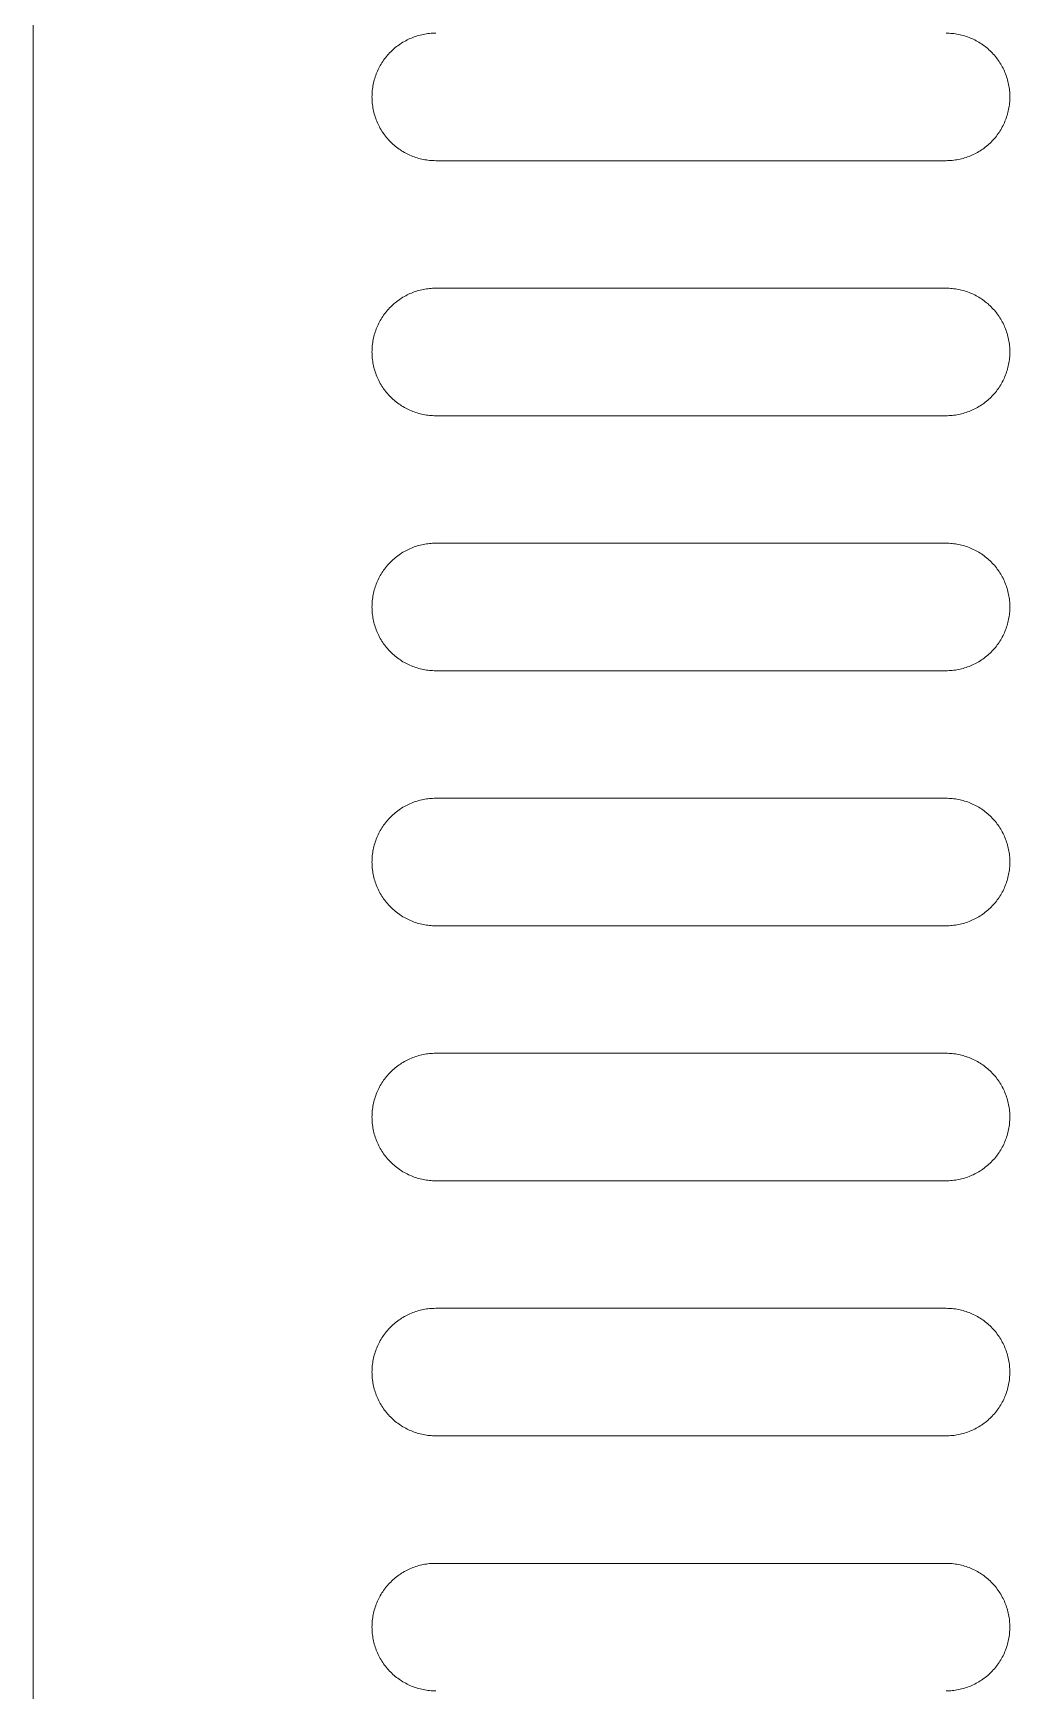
# Model space of a CAD drawing. Header units: millimetres. Extents: x -159872 to 386485, y -250577 to 158966.
# Drawn here: x 368306.4 to 368340.8, y 11126.1 to 11184.6 of the extents above; entities that cross this region are included whole.
import ezdxf

# ---------------------------------------------------------------- set-up
doc = ezdxf.new("R2010")
doc.units = ezdxf.units.MM
doc.layers.get('0').update_dxf_attribs({"lineweight": 25})
doc.layers.add('LDS-equipment-kitchen equipment', color=3, linetype='Continuous', lineweight=13)

# ---------------------------------------------------------------- blocks, each defined once
blk = doc.blocks.new('A$C9600e4bc')
at = {"linetype": 'Continuous', "transparency": 33554687}
for points in [[(0, 1395, 0), (682.4, 1395, 0)], [(134.2, 1383.05, 0), (134.2, 1383.05, 0)], [(143.2, 1383.05, 0), (143.2, 1383.05, 0)], [(152.2, 1383.05, 0), (152.2, 1383.05, 0)], [(161.2, 1383.05, 0), (161.2, 1383.05, 0)], [(170.2, 1383.05, 0), (170.2, 1383.05, 0)], [(179.2, 1383.05, 0), (179.2, 1383.05, 0)], [(188.2, 1383.05, 0), (188.2, 1383.05, 0)], [(136.45, 1380.8, 0), (136.45, 1362.8, 0)], [(140.95, 1380.8, 0), (140.95, 1362.8, 0)], [(145.45, 1380.8, 0), (145.45, 1362.8, 0)], [(149.95, 1380.8, 0), (149.95, 1362.8, 0)], [(154.45, 1380.8, 0), (154.45, 1362.8, 0)], [(158.95, 1380.8, 0), (158.95, 1362.8, 0)], [(163.45, 1380.8, 0), (163.45, 1362.8, 0)], [(167.95, 1380.8, 0), (167.95, 1362.8, 0)], [(172.45, 1380.8, 0), (172.45, 1362.8, 0)], [(176.95, 1380.8, 0), (176.95, 1362.8, 0)], [(181.45, 1380.8, 0), (181.45, 1362.8, 0)], [(185.95, 1380.8, 0), (185.95, 1362.8, 0)], [(134.2, 1360.55, 0), (134.2, 1360.55, 0)], [(143.2, 1360.55, 0), (143.2, 1360.55, 0)], [(152.2, 1360.55, 0), (152.2, 1360.55, 0)], [(161.2, 1360.55, 0), (161.2, 1360.55, 0)], [(170.2, 1360.55, 0), (170.2, 1360.55, 0)], [(179.2, 1360.55, 0), (179.2, 1360.55, 0)], [(188.2, 1360.55, 0), (188.2, 1360.55, 0)]]:
    blk.add_polyline3d(points, dxfattribs=at)
at = {"linetype": 'Continuous'}
for points in [[(131.95, 1380.8, 0), (131.951, 1380.855, 0), (131.953, 1380.91, 0), (131.956, 1380.966, 0), (131.961, 1381.021, 0), (131.967, 1381.075, 0), (131.974, 1381.13, 0), (131.983, 1381.185, 0), (131.993, 1381.239, 0), (132.005, 1381.293, 0), (132.017, 1381.347, 0), (132.032, 1381.4, 0), (132.047, 1381.453, 0), (132.064, 1381.506, 0), (132.082, 1381.558, 0), (132.101, 1381.61, 0), (132.121, 1381.661, 0), (132.143, 1381.712, 0), (132.166, 1381.762, 0), (132.19, 1381.812, 0), (132.216, 1381.861, 0), (132.242, 1381.909, 0), (132.27, 1381.957, 0), (132.299, 1382.004, 0), (132.329, 1382.05, 0), (132.36, 1382.096, 0), (132.393, 1382.14, 0), (132.426, 1382.184, 0), (132.461, 1382.227, 0), (132.496, 1382.27, 0), (132.533, 1382.311, 0), (132.57, 1382.351, 0), (132.609, 1382.391, 0), (132.649, 1382.43, 0), (132.689, 1382.467, 0), (132.73, 1382.504, 0), (132.773, 1382.539, 0), (132.816, 1382.574, 0), (132.86, 1382.607, 0), (132.904, 1382.64, 0), (132.95, 1382.671, 0), (132.996, 1382.701, 0), (133.043, 1382.73, 0), (133.091, 1382.758, 0), (133.139, 1382.784, 0), (133.188, 1382.81, 0), (133.238, 1382.834, 0), (133.288, 1382.857, 0), (133.339, 1382.879, 0), (133.39, 1382.899, 0), (133.442, 1382.918, 0), (133.494, 1382.936, 0), (133.547, 1382.953, 0), (133.6, 1382.969, 0), (133.653, 1382.983, 0), (133.707, 1382.995, 0), (133.761, 1383.007, 0), (133.815, 1383.017, 0), (133.87, 1383.026, 0), (133.925, 1383.033, 0), (133.979, 1383.039, 0), (134.035, 1383.044, 0), (134.09, 1383.047, 0), (134.145, 1383.049, 0), (134.2, 1383.05, 0)], [(134.2, 1383.05, 0), (134.255, 1383.049, 0), (134.31, 1383.047, 0), (134.366, 1383.044, 0), (134.421, 1383.039, 0), (134.475, 1383.033, 0), (134.53, 1383.026, 0), (134.585, 1383.017, 0), (134.639, 1383.007, 0), (134.693, 1382.995, 0), (134.747, 1382.983, 0), (134.8, 1382.969, 0), (134.853, 1382.953, 0), (134.906, 1382.936, 0), (134.958, 1382.918, 0), (135.01, 1382.899, 0), (135.061, 1382.879, 0), (135.112, 1382.857, 0), (135.162, 1382.834, 0), (135.212, 1382.81, 0), (135.261, 1382.784, 0), (135.309, 1382.758, 0), (135.357, 1382.73, 0), (135.404, 1382.701, 0), (135.45, 1382.671, 0), (135.496, 1382.64, 0), (135.54, 1382.607, 0), (135.584, 1382.574, 0), (135.627, 1382.539, 0), (135.67, 1382.504, 0), (135.711, 1382.467, 0), (135.751, 1382.43, 0), (135.791, 1382.391, 0), (135.83, 1382.351, 0), (135.867, 1382.311, 0), (135.904, 1382.27, 0), (135.939, 1382.227, 0), (135.974, 1382.184, 0), (136.007, 1382.14, 0), (136.04, 1382.096, 0), (136.071, 1382.05, 0), (136.101, 1382.004, 0), (136.13, 1381.957, 0), (136.158, 1381.909, 0), (136.184, 1381.861, 0), (136.21, 1381.812, 0), (136.234, 1381.762, 0), (136.257, 1381.712, 0), (136.279, 1381.661, 0), (136.299, 1381.61, 0), (136.319, 1381.558, 0), (136.336, 1381.506, 0), (136.353, 1381.453, 0), (136.369, 1381.4, 0), (136.383, 1381.347, 0), (136.395, 1381.293, 0), (136.407, 1381.239, 0), (136.417, 1381.185, 0), (136.426, 1381.13, 0), (136.433, 1381.075, 0), (136.439, 1381.021, 0), (136.444, 1380.966, 0), (136.447, 1380.91, 0), (136.449, 1380.855, 0), (136.45, 1380.8, 0)], [(140.95, 1380.8, 0), (140.951, 1380.855, 0), (140.953, 1380.91, 0), (140.956, 1380.966, 0), (140.961, 1381.021, 0), (140.967, 1381.075, 0), (140.974, 1381.13, 0), (140.983, 1381.185, 0), (140.993, 1381.239, 0), (141.005, 1381.293, 0), (141.017, 1381.347, 0), (141.031, 1381.4, 0), (141.047, 1381.453, 0), (141.064, 1381.506, 0), (141.081, 1381.558, 0), (141.101, 1381.61, 0), (141.121, 1381.661, 0), (141.143, 1381.712, 0), (141.166, 1381.762, 0), (141.19, 1381.812, 0), (141.216, 1381.861, 0), (141.242, 1381.909, 0), (141.27, 1381.957, 0), (141.299, 1382.004, 0), (141.329, 1382.05, 0), (141.36, 1382.096, 0), (141.393, 1382.14, 0), (141.426, 1382.184, 0), (141.461, 1382.227, 0), (141.496, 1382.27, 0), (141.533, 1382.311, 0), (141.57, 1382.351, 0), (141.609, 1382.391, 0), (141.649, 1382.43, 0), (141.689, 1382.467, 0), (141.73, 1382.504, 0), (141.773, 1382.539, 0), (141.816, 1382.574, 0), (141.86, 1382.607, 0), (141.904, 1382.64, 0), (141.95, 1382.671, 0), (141.996, 1382.701, 0), (142.043, 1382.73, 0), (142.091, 1382.758, 0), (142.139, 1382.784, 0), (142.188, 1382.81, 0), (142.238, 1382.834, 0), (142.288, 1382.857, 0), (142.339, 1382.879, 0), (142.39, 1382.899, 0), (142.442, 1382.918, 0), (142.494, 1382.936, 0), (142.547, 1382.953, 0), (142.6, 1382.969, 0), (142.653, 1382.983, 0), (142.707, 1382.995, 0), (142.761, 1383.007, 0), (142.815, 1383.017, 0), (142.87, 1383.026, 0), (142.925, 1383.033, 0), (142.979, 1383.039, 0), (143.034, 1383.044, 0), (143.09, 1383.047, 0), (143.145, 1383.049, 0), (143.2, 1383.05, 0)], [(143.2, 1383.05, 0), (143.255, 1383.049, 0), (143.31, 1383.047, 0), (143.365, 1383.044, 0), (143.421, 1383.039, 0), (143.475, 1383.033, 0), (143.53, 1383.026, 0), (143.585, 1383.017, 0), (143.639, 1383.007, 0), (143.693, 1382.995, 0), (143.747, 1382.983, 0), (143.8, 1382.969, 0), (143.853, 1382.953, 0), (143.906, 1382.936, 0), (143.958, 1382.918, 0), (144.01, 1382.899, 0), (144.061, 1382.879, 0), (144.112, 1382.857, 0), (144.162, 1382.834, 0), (144.212, 1382.81, 0), (144.261, 1382.784, 0), (144.309, 1382.758, 0), (144.357, 1382.73, 0), (144.404, 1382.701, 0), (144.45, 1382.671, 0), (144.496, 1382.64, 0), (144.54, 1382.607, 0), (144.584, 1382.574, 0), (144.627, 1382.539, 0), (144.67, 1382.504, 0), (144.711, 1382.467, 0), (144.751, 1382.43, 0), (144.791, 1382.391, 0), (144.83, 1382.351, 0), (144.867, 1382.311, 0), (144.904, 1382.27, 0), (144.939, 1382.227, 0), (144.974, 1382.184, 0), (145.007, 1382.14, 0), (145.04, 1382.096, 0), (145.071, 1382.05, 0), (145.101, 1382.004, 0), (145.13, 1381.957, 0), (145.158, 1381.909, 0), (145.184, 1381.861, 0), (145.21, 1381.812, 0), (145.234, 1381.762, 0), (145.257, 1381.712, 0), (145.279, 1381.661, 0), (145.299, 1381.61, 0), (145.318, 1381.558, 0), (145.336, 1381.506, 0), (145.353, 1381.453, 0), (145.368, 1381.4, 0), (145.383, 1381.347, 0), (145.395, 1381.293, 0), (145.407, 1381.239, 0), (145.417, 1381.185, 0), (145.426, 1381.13, 0), (145.433, 1381.075, 0), (145.439, 1381.021, 0), (145.444, 1380.966, 0), (145.447, 1380.91, 0), (145.449, 1380.855, 0), (145.45, 1380.8, 0)], [(149.95, 1380.8, 0), (149.951, 1380.855, 0), (149.953, 1380.91, 0), (149.956, 1380.966, 0), (149.961, 1381.021, 0), (149.967, 1381.075, 0), (149.974, 1381.13, 0), (149.983, 1381.185, 0), (149.993, 1381.239, 0), (150.005, 1381.293, 0), (150.017, 1381.347, 0), (150.032, 1381.4, 0), (150.047, 1381.453, 0), (150.064, 1381.506, 0), (150.082, 1381.558, 0), (150.101, 1381.61, 0), (150.121, 1381.661, 0), (150.143, 1381.712, 0), (150.166, 1381.762, 0), (150.19, 1381.812, 0), (150.216, 1381.861, 0), (150.242, 1381.909, 0), (150.27, 1381.957, 0), (150.299, 1382.004, 0), (150.329, 1382.05, 0), (150.36, 1382.096, 0), (150.393, 1382.14, 0), (150.426, 1382.184, 0), (150.461, 1382.227, 0), (150.496, 1382.27, 0), (150.533, 1382.311, 0), (150.57, 1382.351, 0), (150.609, 1382.391, 0), (150.649, 1382.43, 0), (150.689, 1382.467, 0), (150.73, 1382.504, 0), (150.773, 1382.539, 0), (150.816, 1382.574, 0), (150.86, 1382.607, 0), (150.904, 1382.64, 0), (150.95, 1382.671, 0), (150.996, 1382.701, 0), (151.043, 1382.73, 0), (151.091, 1382.758, 0), (151.139, 1382.784, 0), (151.188, 1382.81, 0), (151.238, 1382.834, 0), (151.288, 1382.857, 0), (151.339, 1382.879, 0), (151.39, 1382.899, 0), (151.442, 1382.918, 0), (151.494, 1382.936, 0), (151.547, 1382.953, 0), (151.6, 1382.969, 0), (151.653, 1382.983, 0), (151.707, 1382.995, 0), (151.761, 1383.007, 0), (151.815, 1383.017, 0), (151.87, 1383.026, 0), (151.925, 1383.033, 0), (151.979, 1383.039, 0), (152.034, 1383.044, 0), (152.09, 1383.047, 0), (152.145, 1383.049, 0), (152.2, 1383.05, 0)], [(152.2, 1383.05, 0), (152.255, 1383.049, 0), (152.31, 1383.047, 0), (152.366, 1383.044, 0), (152.421, 1383.039, 0), (152.475, 1383.033, 0), (152.53, 1383.026, 0), (152.585, 1383.017, 0), (152.639, 1383.007, 0), (152.693, 1382.995, 0), (152.747, 1382.983, 0), (152.8, 1382.969, 0), (152.853, 1382.953, 0), (152.906, 1382.936, 0), (152.958, 1382.918, 0), (153.01, 1382.899, 0), (153.061, 1382.879, 0), (153.112, 1382.857, 0), (153.162, 1382.834, 0), (153.212, 1382.81, 0), (153.261, 1382.784, 0), (153.309, 1382.758, 0), (153.357, 1382.73, 0), (153.404, 1382.701, 0), (153.45, 1382.671, 0), (153.496, 1382.64, 0), (153.54, 1382.607, 0), (153.584, 1382.574, 0), (153.627, 1382.539, 0), (153.67, 1382.504, 0), (153.711, 1382.467, 0), (153.751, 1382.43, 0), (153.791, 1382.391, 0), (153.83, 1382.351, 0), (153.867, 1382.311, 0), (153.904, 1382.27, 0), (153.939, 1382.227, 0), (153.974, 1382.184, 0), (154.007, 1382.14, 0), (154.04, 1382.096, 0), (154.071, 1382.05, 0), (154.101, 1382.004, 0), (154.13, 1381.957, 0), (154.158, 1381.909, 0), (154.184, 1381.861, 0), (154.21, 1381.812, 0), (154.234, 1381.762, 0), (154.257, 1381.712, 0), (154.279, 1381.661, 0), (154.299, 1381.61, 0), (154.318, 1381.558, 0), (154.336, 1381.506, 0), (154.353, 1381.453, 0), (154.369, 1381.4, 0), (154.383, 1381.347, 0), (154.395, 1381.293, 0), (154.407, 1381.239, 0), (154.417, 1381.185, 0), (154.426, 1381.13, 0), (154.433, 1381.075, 0), (154.439, 1381.021, 0), (154.444, 1380.966, 0), (154.447, 1380.91, 0), (154.449, 1380.855, 0), (154.45, 1380.8, 0)], [(158.95, 1380.8, 0), (158.951, 1380.855, 0), (158.953, 1380.91, 0), (158.956, 1380.966, 0), (158.961, 1381.021, 0), (158.967, 1381.075, 0), (158.974, 1381.13, 0), (158.983, 1381.185, 0), (158.993, 1381.239, 0), (159.005, 1381.293, 0), (159.017, 1381.347, 0), (159.031, 1381.4, 0), (159.047, 1381.453, 0), (159.064, 1381.506, 0), (159.081, 1381.558, 0), (159.101, 1381.61, 0), (159.121, 1381.661, 0), (159.143, 1381.712, 0), (159.166, 1381.762, 0), (159.19, 1381.812, 0), (159.216, 1381.861, 0), (159.242, 1381.909, 0), (159.27, 1381.957, 0), (159.299, 1382.004, 0), (159.329, 1382.05, 0), (159.36, 1382.096, 0), (159.393, 1382.14, 0), (159.426, 1382.184, 0), (159.461, 1382.227, 0), (159.496, 1382.27, 0), (159.533, 1382.311, 0), (159.57, 1382.351, 0), (159.609, 1382.391, 0), (159.648, 1382.43, 0), (159.689, 1382.467, 0), (159.73, 1382.504, 0), (159.773, 1382.539, 0), (159.816, 1382.574, 0), (159.86, 1382.607, 0), (159.904, 1382.64, 0), (159.95, 1382.671, 0), (159.996, 1382.701, 0), (160.043, 1382.73, 0), (160.091, 1382.758, 0), (160.139, 1382.784, 0), (160.188, 1382.81, 0), (160.238, 1382.834, 0), (160.288, 1382.857, 0), (160.339, 1382.879, 0), (160.39, 1382.899, 0), (160.442, 1382.918, 0), (160.494, 1382.936, 0), (160.547, 1382.953, 0), (160.6, 1382.969, 0), (160.653, 1382.983, 0), (160.707, 1382.995, 0), (160.761, 1383.007, 0), (160.815, 1383.017, 0), (160.87, 1383.026, 0), (160.925, 1383.033, 0), (160.979, 1383.039, 0), (161.034, 1383.044, 0), (161.09, 1383.047, 0), (161.145, 1383.049, 0), (161.2, 1383.05, 0)], [(161.2, 1383.05, 0), (161.255, 1383.049, 0), (161.31, 1383.047, 0), (161.365, 1383.044, 0), (161.42, 1383.039, 0), (161.475, 1383.033, 0), (161.53, 1383.026, 0), (161.585, 1383.017, 0), (161.639, 1383.007, 0), (161.693, 1382.995, 0), (161.747, 1382.983, 0), (161.8, 1382.969, 0), (161.853, 1382.953, 0), (161.906, 1382.936, 0), (161.958, 1382.918, 0), (162.01, 1382.899, 0), (162.061, 1382.879, 0), (162.112, 1382.857, 0), (162.162, 1382.834, 0), (162.212, 1382.81, 0), (162.261, 1382.784, 0), (162.309, 1382.758, 0), (162.357, 1382.73, 0), (162.404, 1382.701, 0), (162.45, 1382.671, 0), (162.496, 1382.64, 0), (162.54, 1382.607, 0), (162.584, 1382.574, 0), (162.627, 1382.539, 0), (162.67, 1382.504, 0), (162.711, 1382.467, 0), (162.751, 1382.43, 0), (162.791, 1382.391, 0), (162.83, 1382.351, 0), (162.867, 1382.311, 0), (162.904, 1382.27, 0), (162.939, 1382.227, 0), (162.974, 1382.184, 0), (163.007, 1382.14, 0), (163.04, 1382.096, 0), (163.071, 1382.05, 0), (163.101, 1382.004, 0), (163.13, 1381.957, 0), (163.158, 1381.909, 0), (163.184, 1381.861, 0), (163.21, 1381.812, 0), (163.234, 1381.762, 0), (163.257, 1381.712, 0), (163.279, 1381.661, 0), (163.299, 1381.61, 0), (163.318, 1381.558, 0), (163.336, 1381.506, 0), (163.353, 1381.453, 0), (163.368, 1381.4, 0), (163.383, 1381.347, 0), (163.395, 1381.293, 0), (163.407, 1381.239, 0), (163.417, 1381.185, 0), (163.426, 1381.13, 0), (163.433, 1381.075, 0), (163.439, 1381.021, 0), (163.444, 1380.966, 0), (163.447, 1380.91, 0), (163.449, 1380.855, 0), (163.45, 1380.8, 0)], [(167.95, 1380.8, 0), (167.951, 1380.855, 0), (167.953, 1380.91, 0), (167.956, 1380.966, 0), (167.961, 1381.021, 0), (167.967, 1381.075, 0), (167.974, 1381.13, 0), (167.983, 1381.185, 0), (167.993, 1381.239, 0), (168.005, 1381.293, 0), (168.017, 1381.347, 0), (168.031, 1381.4, 0), (168.047, 1381.453, 0), (168.064, 1381.506, 0), (168.082, 1381.558, 0), (168.101, 1381.61, 0), (168.121, 1381.661, 0), (168.143, 1381.712, 0), (168.166, 1381.762, 0), (168.19, 1381.812, 0), (168.216, 1381.861, 0), (168.242, 1381.909, 0), (168.27, 1381.957, 0), (168.299, 1382.004, 0), (168.329, 1382.05, 0), (168.36, 1382.096, 0), (168.393, 1382.14, 0), (168.426, 1382.184, 0), (168.461, 1382.227, 0), (168.496, 1382.27, 0), (168.533, 1382.311, 0), (168.57, 1382.351, 0), (168.609, 1382.391, 0), (168.649, 1382.43, 0), (168.689, 1382.467, 0), (168.73, 1382.504, 0), (168.773, 1382.539, 0), (168.816, 1382.574, 0), (168.86, 1382.607, 0), (168.904, 1382.64, 0), (168.95, 1382.671, 0), (168.996, 1382.701, 0), (169.043, 1382.73, 0), (169.091, 1382.758, 0), (169.139, 1382.784, 0), (169.188, 1382.81, 0), (169.238, 1382.834, 0), (169.288, 1382.857, 0), (169.339, 1382.879, 0), (169.39, 1382.899, 0), (169.442, 1382.918, 0), (169.494, 1382.936, 0), (169.547, 1382.953, 0), (169.6, 1382.969, 0), (169.653, 1382.983, 0), (169.707, 1382.995, 0), (169.761, 1383.007, 0), (169.815, 1383.017, 0), (169.87, 1383.026, 0), (169.925, 1383.033, 0), (169.979, 1383.039, 0), (170.034, 1383.044, 0), (170.09, 1383.047, 0), (170.145, 1383.049, 0), (170.2, 1383.05, 0)], [(170.2, 1383.05, 0), (170.255, 1383.049, 0), (170.31, 1383.047, 0), (170.366, 1383.044, 0), (170.421, 1383.039, 0), (170.475, 1383.033, 0), (170.53, 1383.026, 0), (170.585, 1383.017, 0), (170.639, 1383.007, 0), (170.693, 1382.995, 0), (170.747, 1382.983, 0), (170.8, 1382.969, 0), (170.853, 1382.953, 0), (170.906, 1382.936, 0), (170.958, 1382.918, 0), (171.01, 1382.899, 0), (171.061, 1382.879, 0), (171.112, 1382.857, 0), (171.162, 1382.834, 0), (171.212, 1382.81, 0), (171.261, 1382.784, 0), (171.309, 1382.758, 0), (171.357, 1382.73, 0), (171.404, 1382.701, 0), (171.45, 1382.671, 0), (171.496, 1382.64, 0), (171.54, 1382.607, 0), (171.584, 1382.574, 0), (171.627, 1382.539, 0), (171.67, 1382.504, 0), (171.711, 1382.467, 0), (171.751, 1382.43, 0), (171.791, 1382.391, 0), (171.83, 1382.351, 0), (171.867, 1382.311, 0), (171.904, 1382.27, 0), (171.939, 1382.227, 0), (171.974, 1382.184, 0), (172.007, 1382.14, 0), (172.04, 1382.096, 0), (172.071, 1382.05, 0), (172.101, 1382.004, 0), (172.13, 1381.957, 0), (172.158, 1381.909, 0), (172.184, 1381.861, 0), (172.21, 1381.812, 0), (172.234, 1381.762, 0), (172.257, 1381.712, 0), (172.279, 1381.661, 0), (172.299, 1381.61, 0), (172.318, 1381.558, 0), (172.336, 1381.506, 0), (172.353, 1381.453, 0), (172.368, 1381.4, 0), (172.383, 1381.347, 0), (172.395, 1381.293, 0), (172.407, 1381.239, 0), (172.417, 1381.185, 0), (172.426, 1381.13, 0), (172.433, 1381.075, 0), (172.439, 1381.021, 0), (172.444, 1380.966, 0), (172.447, 1380.91, 0), (172.449, 1380.855, 0), (172.45, 1380.8, 0)], [(176.95, 1380.8, 0), (176.951, 1380.855, 0), (176.953, 1380.91, 0), (176.956, 1380.966, 0), (176.961, 1381.021, 0), (176.967, 1381.075, 0), (176.974, 1381.13, 0), (176.983, 1381.185, 0), (176.993, 1381.239, 0), (177.005, 1381.293, 0), (177.017, 1381.347, 0), (177.032, 1381.4, 0), (177.047, 1381.453, 0), (177.064, 1381.506, 0), (177.082, 1381.558, 0), (177.101, 1381.61, 0), (177.121, 1381.661, 0), (177.143, 1381.712, 0), (177.166, 1381.762, 0), (177.19, 1381.812, 0), (177.216, 1381.861, 0), (177.242, 1381.909, 0), (177.27, 1381.957, 0), (177.299, 1382.004, 0), (177.329, 1382.05, 0), (177.36, 1382.096, 0), (177.393, 1382.14, 0), (177.426, 1382.184, 0), (177.461, 1382.227, 0), (177.496, 1382.27, 0), (177.533, 1382.311, 0), (177.57, 1382.351, 0), (177.609, 1382.391, 0), (177.649, 1382.43, 0), (177.689, 1382.467, 0), (177.73, 1382.504, 0), (177.773, 1382.539, 0), (177.816, 1382.574, 0), (177.86, 1382.607, 0), (177.904, 1382.64, 0), (177.95, 1382.671, 0), (177.996, 1382.701, 0), (178.043, 1382.73, 0), (178.091, 1382.758, 0), (178.139, 1382.784, 0), (178.188, 1382.81, 0), (178.238, 1382.834, 0), (178.288, 1382.857, 0), (178.339, 1382.879, 0), (178.39, 1382.899, 0), (178.442, 1382.918, 0), (178.494, 1382.936, 0), (178.547, 1382.953, 0), (178.6, 1382.969, 0), (178.653, 1382.983, 0), (178.707, 1382.995, 0), (178.761, 1383.007, 0), (178.815, 1383.017, 0), (178.87, 1383.026, 0), (178.925, 1383.033, 0), (178.979, 1383.039, 0), (179.035, 1383.044, 0), (179.09, 1383.047, 0), (179.145, 1383.049, 0), (179.2, 1383.05, 0)], [(179.2, 1383.05, 0), (179.255, 1383.049, 0), (179.31, 1383.047, 0), (179.366, 1383.044, 0), (179.421, 1383.039, 0), (179.475, 1383.033, 0), (179.53, 1383.026, 0), (179.585, 1383.017, 0), (179.639, 1383.007, 0), (179.693, 1382.995, 0), (179.747, 1382.983, 0), (179.8, 1382.969, 0), (179.853, 1382.953, 0), (179.906, 1382.936, 0), (179.958, 1382.918, 0), (180.01, 1382.899, 0), (180.061, 1382.879, 0), (180.112, 1382.857, 0), (180.162, 1382.834, 0), (180.212, 1382.81, 0), (180.261, 1382.784, 0), (180.309, 1382.758, 0), (180.357, 1382.73, 0), (180.404, 1382.701, 0), (180.45, 1382.671, 0), (180.496, 1382.64, 0), (180.54, 1382.607, 0), (180.584, 1382.574, 0), (180.627, 1382.539, 0), (180.67, 1382.504, 0), (180.711, 1382.467, 0), (180.751, 1382.43, 0), (180.791, 1382.391, 0), (180.83, 1382.351, 0), (180.867, 1382.311, 0), (180.904, 1382.27, 0), (180.939, 1382.227, 0), (180.974, 1382.184, 0), (181.007, 1382.14, 0), (181.04, 1382.096, 0), (181.071, 1382.05, 0), (181.101, 1382.004, 0), (181.13, 1381.957, 0), (181.158, 1381.909, 0), (181.184, 1381.861, 0), (181.21, 1381.812, 0), (181.234, 1381.762, 0), (181.257, 1381.712, 0), (181.279, 1381.661, 0), (181.299, 1381.61, 0), (181.319, 1381.558, 0), (181.336, 1381.506, 0), (181.353, 1381.453, 0), (181.369, 1381.4, 0), (181.383, 1381.347, 0), (181.395, 1381.293, 0), (181.407, 1381.239, 0), (181.417, 1381.185, 0), (181.426, 1381.13, 0), (181.433, 1381.075, 0), (181.439, 1381.021, 0), (181.444, 1380.966, 0), (181.447, 1380.91, 0), (181.449, 1380.855, 0), (181.45, 1380.8, 0)], [(185.95, 1380.8, 0), (185.951, 1380.855, 0), (185.953, 1380.91, 0), (185.956, 1380.966, 0), (185.961, 1381.021, 0), (185.967, 1381.075, 0), (185.974, 1381.13, 0), (185.983, 1381.185, 0), (185.993, 1381.239, 0), (186.005, 1381.293, 0), (186.017, 1381.347, 0), (186.031, 1381.4, 0), (186.047, 1381.453, 0), (186.064, 1381.506, 0), (186.081, 1381.558, 0), (186.101, 1381.61, 0), (186.121, 1381.661, 0), (186.143, 1381.712, 0), (186.166, 1381.762, 0), (186.19, 1381.812, 0), (186.216, 1381.861, 0), (186.242, 1381.909, 0), (186.27, 1381.957, 0), (186.299, 1382.004, 0), (186.329, 1382.05, 0), (186.36, 1382.096, 0), (186.393, 1382.14, 0), (186.426, 1382.184, 0), (186.461, 1382.227, 0), (186.496, 1382.27, 0), (186.533, 1382.311, 0), (186.57, 1382.351, 0), (186.609, 1382.391, 0), (186.649, 1382.43, 0), (186.689, 1382.467, 0), (186.73, 1382.504, 0), (186.773, 1382.539, 0), (186.816, 1382.574, 0), (186.86, 1382.607, 0), (186.904, 1382.64, 0), (186.95, 1382.671, 0), (186.996, 1382.701, 0), (187.043, 1382.73, 0), (187.091, 1382.758, 0), (187.139, 1382.784, 0), (187.188, 1382.81, 0), (187.238, 1382.834, 0), (187.288, 1382.857, 0), (187.339, 1382.879, 0), (187.39, 1382.899, 0), (187.442, 1382.918, 0), (187.494, 1382.936, 0), (187.547, 1382.953, 0), (187.6, 1382.969, 0), (187.653, 1382.983, 0), (187.707, 1382.995, 0), (187.761, 1383.007, 0), (187.815, 1383.017, 0), (187.87, 1383.026, 0), (187.925, 1383.033, 0), (187.979, 1383.039, 0), (188.034, 1383.044, 0), (188.09, 1383.047, 0), (188.145, 1383.049, 0), (188.2, 1383.05, 0)], [(188.2, 1383.05, 0), (188.255, 1383.049, 0), (188.31, 1383.047, 0), (188.365, 1383.044, 0), (188.421, 1383.039, 0), (188.475, 1383.033, 0), (188.53, 1383.026, 0), (188.585, 1383.017, 0), (188.639, 1383.007, 0), (188.693, 1382.995, 0), (188.747, 1382.983, 0), (188.8, 1382.969, 0), (188.853, 1382.953, 0), (188.906, 1382.936, 0), (188.958, 1382.918, 0), (189.01, 1382.899, 0), (189.061, 1382.879, 0), (189.112, 1382.857, 0), (189.162, 1382.834, 0), (189.212, 1382.81, 0), (189.261, 1382.784, 0), (189.309, 1382.758, 0), (189.357, 1382.73, 0), (189.404, 1382.701, 0), (189.45, 1382.671, 0), (189.496, 1382.64, 0), (189.54, 1382.607, 0), (189.584, 1382.574, 0), (189.627, 1382.539, 0), (189.67, 1382.504, 0), (189.711, 1382.467, 0), (189.751, 1382.43, 0), (189.791, 1382.391, 0), (189.83, 1382.351, 0), (189.867, 1382.311, 0), (189.904, 1382.27, 0), (189.939, 1382.227, 0), (189.974, 1382.184, 0), (190.007, 1382.14, 0), (190.04, 1382.096, 0), (190.071, 1382.05, 0), (190.101, 1382.004, 0), (190.13, 1381.957, 0), (190.158, 1381.909, 0), (190.184, 1381.861, 0), (190.21, 1381.812, 0), (190.234, 1381.762, 0), (190.257, 1381.712, 0), (190.279, 1381.661, 0), (190.299, 1381.61, 0), (190.318, 1381.558, 0), (190.336, 1381.506, 0), (190.353, 1381.453, 0), (190.368, 1381.4, 0), (190.383, 1381.347, 0), (190.395, 1381.293, 0), (190.407, 1381.239, 0), (190.417, 1381.185, 0), (190.426, 1381.13, 0), (190.433, 1381.075, 0), (190.439, 1381.021, 0), (190.444, 1380.966, 0), (190.447, 1380.91, 0), (190.449, 1380.855, 0), (190.45, 1380.8, 0)], [(134.2, 1360.55, 0), (134.145, 1360.551, 0), (134.09, 1360.553, 0), (134.035, 1360.556, 0), (133.979, 1360.561, 0), (133.925, 1360.567, 0), (133.87, 1360.574, 0), (133.815, 1360.583, 0), (133.761, 1360.593, 0), (133.707, 1360.605, 0), (133.653, 1360.617, 0), (133.6, 1360.631, 0), (133.547, 1360.647, 0), (133.494, 1360.663, 0), (133.442, 1360.681, 0), (133.39, 1360.701, 0), (133.339, 1360.721, 0), (133.288, 1360.743, 0), (133.238, 1360.766, 0), (133.188, 1360.79, 0), (133.139, 1360.816, 0), (133.091, 1360.842, 0), (133.043, 1360.87, 0), (132.996, 1360.899, 0), (132.95, 1360.929, 0), (132.904, 1360.96, 0), (132.86, 1360.993, 0), (132.816, 1361.026, 0), (132.773, 1361.061, 0), (132.73, 1361.096, 0), (132.689, 1361.133, 0), (132.649, 1361.17, 0), (132.609, 1361.209, 0), (132.57, 1361.248, 0), (132.533, 1361.289, 0), (132.496, 1361.33, 0), (132.461, 1361.373, 0), (132.426, 1361.416, 0), (132.393, 1361.46, 0), (132.36, 1361.504, 0), (132.329, 1361.55, 0), (132.299, 1361.596, 0), (132.27, 1361.643, 0), (132.242, 1361.691, 0), (132.216, 1361.739, 0), (132.19, 1361.788, 0), (132.166, 1361.838, 0), (132.143, 1361.888, 0), (132.121, 1361.939, 0), (132.101, 1361.99, 0), (132.082, 1362.042, 0), (132.064, 1362.094, 0), (132.047, 1362.147, 0), (132.032, 1362.2, 0), (132.017, 1362.253, 0), (132.005, 1362.307, 0), (131.993, 1362.361, 0), (131.983, 1362.415, 0), (131.974, 1362.47, 0), (131.967, 1362.525, 0), (131.961, 1362.579, 0), (131.956, 1362.634, 0), (131.953, 1362.69, 0), (131.951, 1362.745, 0), (131.95, 1362.8, 0)], [(136.45, 1362.8, 0), (136.449, 1362.745, 0), (136.447, 1362.69, 0), (136.444, 1362.634, 0), (136.439, 1362.579, 0), (136.433, 1362.525, 0), (136.426, 1362.47, 0), (136.417, 1362.415, 0), (136.407, 1362.361, 0), (136.395, 1362.307, 0), (136.383, 1362.253, 0), (136.369, 1362.2, 0), (136.353, 1362.147, 0), (136.336, 1362.094, 0), (136.319, 1362.042, 0), (136.299, 1361.99, 0), (136.279, 1361.939, 0), (136.257, 1361.888, 0), (136.234, 1361.838, 0), (136.21, 1361.788, 0), (136.184, 1361.739, 0), (136.158, 1361.691, 0), (136.13, 1361.643, 0), (136.101, 1361.596, 0), (136.071, 1361.55, 0), (136.04, 1361.504, 0), (136.007, 1361.46, 0), (135.974, 1361.416, 0), (135.939, 1361.373, 0), (135.904, 1361.33, 0), (135.867, 1361.289, 0), (135.83, 1361.248, 0), (135.791, 1361.209, 0), (135.751, 1361.17, 0), (135.711, 1361.133, 0), (135.67, 1361.096, 0), (135.627, 1361.061, 0), (135.584, 1361.026, 0), (135.54, 1360.993, 0), (135.496, 1360.96, 0), (135.45, 1360.929, 0), (135.404, 1360.899, 0), (135.357, 1360.87, 0), (135.309, 1360.842, 0), (135.261, 1360.816, 0), (135.212, 1360.79, 0), (135.162, 1360.766, 0), (135.112, 1360.743, 0), (135.061, 1360.721, 0), (135.01, 1360.701, 0), (134.958, 1360.681, 0), (134.906, 1360.663, 0), (134.853, 1360.647, 0), (134.8, 1360.631, 0), (134.747, 1360.617, 0), (134.693, 1360.605, 0), (134.639, 1360.593, 0), (134.585, 1360.583, 0), (134.53, 1360.574, 0), (134.475, 1360.567, 0), (134.421, 1360.561, 0), (134.366, 1360.556, 0), (134.31, 1360.553, 0), (134.255, 1360.551, 0), (134.2, 1360.55, 0)], [(143.2, 1360.55, 0), (143.145, 1360.551, 0), (143.09, 1360.553, 0), (143.034, 1360.556, 0), (142.979, 1360.561, 0), (142.925, 1360.567, 0), (142.87, 1360.574, 0), (142.815, 1360.583, 0), (142.761, 1360.593, 0), (142.707, 1360.605, 0), (142.653, 1360.617, 0), (142.6, 1360.631, 0), (142.547, 1360.647, 0), (142.494, 1360.663, 0), (142.442, 1360.681, 0), (142.39, 1360.701, 0), (142.339, 1360.721, 0), (142.288, 1360.743, 0), (142.238, 1360.766, 0), (142.188, 1360.79, 0), (142.139, 1360.816, 0), (142.091, 1360.842, 0), (142.043, 1360.87, 0), (141.996, 1360.899, 0), (141.95, 1360.929, 0), (141.904, 1360.96, 0), (141.86, 1360.993, 0), (141.816, 1361.026, 0), (141.773, 1361.061, 0), (141.73, 1361.096, 0), (141.689, 1361.133, 0), (141.649, 1361.17, 0), (141.609, 1361.209, 0), (141.57, 1361.248, 0), (141.533, 1361.289, 0), (141.496, 1361.33, 0), (141.461, 1361.373, 0), (141.426, 1361.416, 0), (141.393, 1361.46, 0), (141.36, 1361.504, 0), (141.329, 1361.55, 0), (141.299, 1361.596, 0), (141.27, 1361.643, 0), (141.242, 1361.691, 0), (141.216, 1361.739, 0), (141.19, 1361.788, 0), (141.166, 1361.838, 0), (141.143, 1361.888, 0), (141.121, 1361.939, 0), (141.101, 1361.99, 0), (141.081, 1362.042, 0), (141.064, 1362.094, 0), (141.047, 1362.147, 0), (141.031, 1362.2, 0), (141.017, 1362.253, 0), (141.005, 1362.307, 0), (140.993, 1362.361, 0), (140.983, 1362.415, 0), (140.974, 1362.47, 0), (140.967, 1362.525, 0), (140.961, 1362.579, 0), (140.956, 1362.634, 0), (140.953, 1362.69, 0), (140.951, 1362.745, 0), (140.95, 1362.8, 0)], [(145.45, 1362.8, 0), (145.449, 1362.745, 0), (145.447, 1362.69, 0), (145.444, 1362.634, 0), (145.439, 1362.579, 0), (145.433, 1362.525, 0), (145.426, 1362.47, 0), (145.417, 1362.415, 0), (145.407, 1362.361, 0), (145.395, 1362.307, 0), (145.383, 1362.253, 0), (145.368, 1362.2, 0), (145.353, 1362.147, 0), (145.336, 1362.094, 0), (145.318, 1362.042, 0), (145.299, 1361.99, 0), (145.279, 1361.939, 0), (145.257, 1361.888, 0), (145.234, 1361.838, 0), (145.21, 1361.788, 0), (145.184, 1361.739, 0), (145.158, 1361.691, 0), (145.13, 1361.643, 0), (145.101, 1361.596, 0), (145.071, 1361.55, 0), (145.04, 1361.504, 0), (145.007, 1361.46, 0), (144.974, 1361.416, 0), (144.939, 1361.373, 0), (144.904, 1361.33, 0), (144.867, 1361.289, 0), (144.83, 1361.248, 0), (144.791, 1361.209, 0), (144.751, 1361.17, 0), (144.711, 1361.133, 0), (144.67, 1361.096, 0), (144.627, 1361.061, 0), (144.584, 1361.026, 0), (144.54, 1360.993, 0), (144.496, 1360.96, 0), (144.45, 1360.929, 0), (144.404, 1360.899, 0), (144.357, 1360.87, 0), (144.309, 1360.842, 0), (144.261, 1360.816, 0), (144.212, 1360.79, 0), (144.162, 1360.766, 0), (144.112, 1360.743, 0), (144.061, 1360.721, 0), (144.01, 1360.701, 0), (143.958, 1360.681, 0), (143.906, 1360.663, 0), (143.853, 1360.647, 0), (143.8, 1360.631, 0), (143.747, 1360.617, 0), (143.693, 1360.605, 0), (143.639, 1360.593, 0), (143.585, 1360.583, 0), (143.53, 1360.574, 0), (143.475, 1360.567, 0), (143.421, 1360.561, 0), (143.365, 1360.556, 0), (143.31, 1360.553, 0), (143.255, 1360.551, 0), (143.2, 1360.55, 0)], [(152.2, 1360.55, 0), (152.145, 1360.551, 0), (152.09, 1360.553, 0), (152.034, 1360.556, 0), (151.979, 1360.561, 0), (151.925, 1360.567, 0), (151.87, 1360.574, 0), (151.815, 1360.583, 0), (151.761, 1360.593, 0), (151.707, 1360.605, 0), (151.653, 1360.617, 0), (151.6, 1360.631, 0), (151.547, 1360.647, 0), (151.494, 1360.663, 0), (151.442, 1360.681, 0), (151.39, 1360.701, 0), (151.339, 1360.721, 0), (151.288, 1360.743, 0), (151.238, 1360.766, 0), (151.188, 1360.79, 0), (151.139, 1360.816, 0), (151.091, 1360.842, 0), (151.043, 1360.87, 0), (150.996, 1360.899, 0), (150.95, 1360.929, 0), (150.904, 1360.96, 0), (150.86, 1360.993, 0), (150.816, 1361.026, 0), (150.773, 1361.061, 0), (150.73, 1361.096, 0), (150.689, 1361.133, 0), (150.649, 1361.17, 0), (150.609, 1361.209, 0), (150.57, 1361.248, 0), (150.533, 1361.289, 0), (150.496, 1361.33, 0), (150.461, 1361.373, 0), (150.426, 1361.416, 0), (150.393, 1361.46, 0), (150.36, 1361.504, 0), (150.329, 1361.55, 0), (150.299, 1361.596, 0), (150.27, 1361.643, 0), (150.242, 1361.691, 0), (150.216, 1361.739, 0), (150.19, 1361.788, 0), (150.166, 1361.838, 0), (150.143, 1361.888, 0), (150.121, 1361.939, 0), (150.101, 1361.99, 0), (150.082, 1362.042, 0), (150.064, 1362.094, 0), (150.047, 1362.147, 0), (150.032, 1362.2, 0), (150.017, 1362.253, 0), (150.005, 1362.307, 0), (149.993, 1362.361, 0), (149.983, 1362.415, 0), (149.974, 1362.47, 0), (149.967, 1362.525, 0), (149.961, 1362.579, 0), (149.956, 1362.634, 0), (149.953, 1362.69, 0), (149.951, 1362.745, 0), (149.95, 1362.8, 0)], [(154.45, 1362.8, 0), (154.449, 1362.745, 0), (154.447, 1362.69, 0), (154.444, 1362.634, 0), (154.439, 1362.579, 0), (154.433, 1362.525, 0), (154.426, 1362.47, 0), (154.417, 1362.415, 0), (154.407, 1362.361, 0), (154.395, 1362.307, 0), (154.383, 1362.253, 0), (154.369, 1362.2, 0), (154.353, 1362.147, 0), (154.336, 1362.094, 0), (154.318, 1362.042, 0), (154.299, 1361.99, 0), (154.279, 1361.939, 0), (154.257, 1361.888, 0), (154.234, 1361.838, 0), (154.21, 1361.788, 0), (154.184, 1361.739, 0), (154.158, 1361.691, 0), (154.13, 1361.643, 0), (154.101, 1361.596, 0), (154.071, 1361.55, 0), (154.04, 1361.504, 0), (154.007, 1361.46, 0), (153.974, 1361.416, 0), (153.939, 1361.373, 0), (153.904, 1361.33, 0), (153.867, 1361.289, 0), (153.83, 1361.248, 0), (153.791, 1361.209, 0), (153.751, 1361.17, 0), (153.711, 1361.133, 0), (153.67, 1361.096, 0), (153.627, 1361.061, 0), (153.584, 1361.026, 0), (153.54, 1360.993, 0), (153.496, 1360.96, 0), (153.45, 1360.929, 0), (153.404, 1360.899, 0), (153.357, 1360.87, 0), (153.309, 1360.842, 0), (153.261, 1360.816, 0), (153.212, 1360.79, 0), (153.162, 1360.766, 0), (153.112, 1360.743, 0), (153.061, 1360.721, 0), (153.01, 1360.701, 0), (152.958, 1360.681, 0), (152.906, 1360.663, 0), (152.853, 1360.647, 0), (152.8, 1360.631, 0), (152.747, 1360.617, 0), (152.693, 1360.605, 0), (152.639, 1360.593, 0), (152.585, 1360.583, 0), (152.53, 1360.574, 0), (152.475, 1360.567, 0), (152.421, 1360.561, 0), (152.366, 1360.556, 0), (152.31, 1360.553, 0), (152.255, 1360.551, 0), (152.2, 1360.55, 0)], [(161.2, 1360.55, 0), (161.145, 1360.551, 0), (161.09, 1360.553, 0), (161.034, 1360.556, 0), (160.979, 1360.561, 0), (160.925, 1360.567, 0), (160.87, 1360.574, 0), (160.815, 1360.583, 0), (160.761, 1360.593, 0), (160.707, 1360.605, 0), (160.653, 1360.617, 0), (160.6, 1360.631, 0), (160.547, 1360.647, 0), (160.494, 1360.663, 0), (160.442, 1360.681, 0), (160.39, 1360.701, 0), (160.339, 1360.721, 0), (160.288, 1360.743, 0), (160.238, 1360.766, 0), (160.188, 1360.79, 0), (160.139, 1360.816, 0), (160.091, 1360.842, 0), (160.043, 1360.87, 0), (159.996, 1360.899, 0), (159.95, 1360.929, 0), (159.904, 1360.96, 0), (159.86, 1360.993, 0), (159.816, 1361.026, 0), (159.773, 1361.061, 0), (159.73, 1361.096, 0), (159.689, 1361.133, 0), (159.648, 1361.17, 0), (159.609, 1361.209, 0), (159.57, 1361.248, 0), (159.533, 1361.289, 0), (159.496, 1361.33, 0), (159.461, 1361.373, 0), (159.426, 1361.416, 0), (159.393, 1361.46, 0), (159.36, 1361.504, 0), (159.329, 1361.55, 0), (159.299, 1361.596, 0), (159.27, 1361.643, 0), (159.242, 1361.691, 0), (159.216, 1361.739, 0), (159.19, 1361.788, 0), (159.166, 1361.838, 0), (159.143, 1361.888, 0), (159.121, 1361.939, 0), (159.101, 1361.99, 0), (159.081, 1362.042, 0), (159.064, 1362.094, 0), (159.047, 1362.147, 0), (159.031, 1362.2, 0), (159.017, 1362.253, 0), (159.005, 1362.307, 0), (158.993, 1362.361, 0), (158.983, 1362.415, 0), (158.974, 1362.47, 0), (158.967, 1362.525, 0), (158.961, 1362.579, 0), (158.956, 1362.634, 0), (158.953, 1362.69, 0), (158.951, 1362.745, 0), (158.95, 1362.8, 0)], [(163.45, 1362.8, 0), (163.449, 1362.745, 0), (163.447, 1362.69, 0), (163.444, 1362.634, 0), (163.439, 1362.579, 0), (163.433, 1362.525, 0), (163.426, 1362.47, 0), (163.417, 1362.415, 0), (163.407, 1362.361, 0), (163.395, 1362.307, 0), (163.383, 1362.253, 0), (163.368, 1362.2, 0), (163.353, 1362.147, 0), (163.336, 1362.094, 0), (163.318, 1362.042, 0), (163.299, 1361.99, 0), (163.279, 1361.939, 0), (163.257, 1361.888, 0), (163.234, 1361.838, 0), (163.21, 1361.788, 0), (163.184, 1361.739, 0), (163.158, 1361.691, 0), (163.13, 1361.643, 0), (163.101, 1361.596, 0), (163.071, 1361.55, 0), (163.04, 1361.504, 0), (163.007, 1361.46, 0), (162.974, 1361.416, 0), (162.939, 1361.373, 0), (162.904, 1361.33, 0), (162.867, 1361.289, 0), (162.83, 1361.248, 0), (162.791, 1361.209, 0), (162.751, 1361.17, 0), (162.711, 1361.133, 0), (162.67, 1361.096, 0), (162.627, 1361.061, 0), (162.584, 1361.026, 0), (162.54, 1360.993, 0), (162.496, 1360.96, 0), (162.45, 1360.929, 0), (162.404, 1360.899, 0), (162.357, 1360.87, 0), (162.309, 1360.842, 0), (162.261, 1360.816, 0), (162.212, 1360.79, 0), (162.162, 1360.766, 0), (162.112, 1360.743, 0), (162.061, 1360.721, 0), (162.01, 1360.701, 0), (161.958, 1360.681, 0), (161.906, 1360.663, 0), (161.853, 1360.647, 0), (161.8, 1360.631, 0), (161.747, 1360.617, 0), (161.693, 1360.605, 0), (161.639, 1360.593, 0), (161.585, 1360.583, 0), (161.53, 1360.574, 0), (161.475, 1360.567, 0), (161.42, 1360.561, 0), (161.365, 1360.556, 0), (161.31, 1360.553, 0), (161.255, 1360.551, 0), (161.2, 1360.55, 0)], [(170.2, 1360.55, 0), (170.145, 1360.551, 0), (170.09, 1360.553, 0), (170.034, 1360.556, 0), (169.979, 1360.561, 0), (169.925, 1360.567, 0), (169.87, 1360.574, 0), (169.815, 1360.583, 0), (169.761, 1360.593, 0), (169.707, 1360.605, 0), (169.653, 1360.617, 0), (169.6, 1360.631, 0), (169.547, 1360.647, 0), (169.494, 1360.663, 0), (169.442, 1360.681, 0), (169.39, 1360.701, 0), (169.339, 1360.721, 0), (169.288, 1360.743, 0), (169.238, 1360.766, 0), (169.188, 1360.79, 0), (169.139, 1360.816, 0), (169.091, 1360.842, 0), (169.043, 1360.87, 0), (168.996, 1360.899, 0), (168.95, 1360.929, 0), (168.904, 1360.96, 0), (168.86, 1360.993, 0), (168.816, 1361.026, 0), (168.773, 1361.061, 0), (168.73, 1361.096, 0), (168.689, 1361.133, 0), (168.649, 1361.17, 0), (168.609, 1361.209, 0), (168.57, 1361.248, 0), (168.533, 1361.289, 0), (168.496, 1361.33, 0), (168.461, 1361.373, 0), (168.426, 1361.416, 0), (168.393, 1361.46, 0), (168.36, 1361.504, 0), (168.329, 1361.55, 0), (168.299, 1361.596, 0), (168.27, 1361.643, 0), (168.242, 1361.691, 0), (168.216, 1361.739, 0), (168.19, 1361.788, 0), (168.166, 1361.838, 0), (168.143, 1361.888, 0), (168.121, 1361.939, 0), (168.101, 1361.99, 0), (168.082, 1362.042, 0), (168.064, 1362.094, 0), (168.047, 1362.147, 0), (168.031, 1362.2, 0), (168.017, 1362.253, 0), (168.005, 1362.307, 0), (167.993, 1362.361, 0), (167.983, 1362.415, 0), (167.974, 1362.47, 0), (167.967, 1362.525, 0), (167.961, 1362.579, 0), (167.956, 1362.634, 0), (167.953, 1362.69, 0), (167.951, 1362.745, 0), (167.95, 1362.8, 0)], [(172.45, 1362.8, 0), (172.449, 1362.745, 0), (172.447, 1362.69, 0), (172.444, 1362.634, 0), (172.439, 1362.579, 0), (172.433, 1362.525, 0), (172.426, 1362.47, 0), (172.417, 1362.415, 0), (172.407, 1362.361, 0), (172.395, 1362.307, 0), (172.383, 1362.253, 0), (172.368, 1362.2, 0), (172.353, 1362.147, 0), (172.336, 1362.094, 0), (172.318, 1362.042, 0), (172.299, 1361.99, 0), (172.279, 1361.939, 0), (172.257, 1361.888, 0), (172.234, 1361.838, 0), (172.21, 1361.788, 0), (172.184, 1361.739, 0), (172.158, 1361.691, 0), (172.13, 1361.643, 0), (172.101, 1361.596, 0), (172.071, 1361.55, 0), (172.04, 1361.504, 0), (172.007, 1361.46, 0), (171.974, 1361.416, 0), (171.939, 1361.373, 0), (171.904, 1361.33, 0), (171.867, 1361.289, 0), (171.83, 1361.248, 0), (171.791, 1361.209, 0), (171.751, 1361.17, 0), (171.711, 1361.133, 0), (171.67, 1361.096, 0), (171.627, 1361.061, 0), (171.584, 1361.026, 0), (171.54, 1360.993, 0), (171.496, 1360.96, 0), (171.45, 1360.929, 0), (171.404, 1360.899, 0), (171.357, 1360.87, 0), (171.309, 1360.842, 0), (171.261, 1360.816, 0), (171.212, 1360.79, 0), (171.162, 1360.766, 0), (171.112, 1360.743, 0), (171.061, 1360.721, 0), (171.01, 1360.701, 0), (170.958, 1360.681, 0), (170.906, 1360.663, 0), (170.853, 1360.647, 0), (170.8, 1360.631, 0), (170.747, 1360.617, 0), (170.693, 1360.605, 0), (170.639, 1360.593, 0), (170.585, 1360.583, 0), (170.53, 1360.574, 0), (170.475, 1360.567, 0), (170.421, 1360.561, 0), (170.366, 1360.556, 0), (170.31, 1360.553, 0), (170.255, 1360.551, 0), (170.2, 1360.55, 0)], [(179.2, 1360.55, 0), (179.145, 1360.551, 0), (179.09, 1360.553, 0), (179.035, 1360.556, 0), (178.979, 1360.561, 0), (178.925, 1360.567, 0), (178.87, 1360.574, 0), (178.815, 1360.583, 0), (178.761, 1360.593, 0), (178.707, 1360.605, 0), (178.653, 1360.617, 0), (178.6, 1360.631, 0), (178.547, 1360.647, 0), (178.494, 1360.663, 0), (178.442, 1360.681, 0), (178.39, 1360.701, 0), (178.339, 1360.721, 0), (178.288, 1360.743, 0), (178.238, 1360.766, 0), (178.188, 1360.79, 0), (178.139, 1360.816, 0), (178.091, 1360.842, 0), (178.043, 1360.87, 0), (177.996, 1360.899, 0), (177.95, 1360.929, 0), (177.904, 1360.96, 0), (177.86, 1360.993, 0), (177.816, 1361.026, 0), (177.773, 1361.061, 0), (177.73, 1361.096, 0), (177.689, 1361.133, 0), (177.649, 1361.17, 0), (177.609, 1361.209, 0), (177.57, 1361.248, 0), (177.533, 1361.289, 0), (177.496, 1361.33, 0), (177.461, 1361.373, 0), (177.426, 1361.416, 0), (177.393, 1361.46, 0), (177.36, 1361.504, 0), (177.329, 1361.55, 0), (177.299, 1361.596, 0), (177.27, 1361.643, 0), (177.242, 1361.691, 0), (177.216, 1361.739, 0), (177.19, 1361.788, 0), (177.166, 1361.838, 0), (177.143, 1361.888, 0), (177.121, 1361.939, 0), (177.101, 1361.99, 0), (177.082, 1362.042, 0), (177.064, 1362.094, 0), (177.047, 1362.147, 0), (177.032, 1362.2, 0), (177.017, 1362.253, 0), (177.005, 1362.307, 0), (176.993, 1362.361, 0), (176.983, 1362.415, 0), (176.974, 1362.47, 0), (176.967, 1362.525, 0), (176.961, 1362.579, 0), (176.956, 1362.634, 0), (176.953, 1362.69, 0), (176.951, 1362.745, 0), (176.95, 1362.8, 0)], [(181.45, 1362.8, 0), (181.449, 1362.745, 0), (181.447, 1362.69, 0), (181.444, 1362.634, 0), (181.439, 1362.579, 0), (181.433, 1362.525, 0), (181.426, 1362.47, 0), (181.417, 1362.415, 0), (181.407, 1362.361, 0), (181.395, 1362.307, 0), (181.383, 1362.253, 0), (181.369, 1362.2, 0), (181.353, 1362.147, 0), (181.336, 1362.094, 0), (181.319, 1362.042, 0), (181.299, 1361.99, 0), (181.279, 1361.939, 0), (181.257, 1361.888, 0), (181.234, 1361.838, 0), (181.21, 1361.788, 0), (181.184, 1361.739, 0), (181.158, 1361.691, 0), (181.13, 1361.643, 0), (181.101, 1361.596, 0), (181.071, 1361.55, 0), (181.04, 1361.504, 0), (181.007, 1361.46, 0), (180.974, 1361.416, 0), (180.939, 1361.373, 0), (180.904, 1361.33, 0), (180.867, 1361.289, 0), (180.83, 1361.248, 0), (180.791, 1361.209, 0), (180.751, 1361.17, 0), (180.711, 1361.133, 0), (180.67, 1361.096, 0), (180.627, 1361.061, 0), (180.584, 1361.026, 0), (180.54, 1360.993, 0), (180.496, 1360.96, 0), (180.45, 1360.929, 0), (180.404, 1360.899, 0), (180.357, 1360.87, 0), (180.309, 1360.842, 0), (180.261, 1360.816, 0), (180.212, 1360.79, 0), (180.162, 1360.766, 0), (180.112, 1360.743, 0), (180.061, 1360.721, 0), (180.01, 1360.701, 0), (179.958, 1360.681, 0), (179.906, 1360.663, 0), (179.853, 1360.647, 0), (179.8, 1360.631, 0), (179.747, 1360.617, 0), (179.693, 1360.605, 0), (179.639, 1360.593, 0), (179.585, 1360.583, 0), (179.53, 1360.574, 0), (179.475, 1360.567, 0), (179.421, 1360.561, 0), (179.366, 1360.556, 0), (179.31, 1360.553, 0), (179.255, 1360.551, 0), (179.2, 1360.55, 0)], [(188.2, 1360.55, 0), (188.145, 1360.551, 0), (188.09, 1360.553, 0), (188.034, 1360.556, 0), (187.979, 1360.561, 0), (187.925, 1360.567, 0), (187.87, 1360.574, 0), (187.815, 1360.583, 0), (187.761, 1360.593, 0), (187.707, 1360.605, 0), (187.653, 1360.617, 0), (187.6, 1360.631, 0), (187.547, 1360.647, 0), (187.494, 1360.663, 0), (187.442, 1360.681, 0), (187.39, 1360.701, 0), (187.339, 1360.721, 0), (187.288, 1360.743, 0), (187.238, 1360.766, 0), (187.188, 1360.79, 0), (187.139, 1360.816, 0), (187.091, 1360.842, 0), (187.043, 1360.87, 0), (186.996, 1360.899, 0), (186.95, 1360.929, 0), (186.904, 1360.96, 0), (186.86, 1360.993, 0), (186.816, 1361.026, 0), (186.773, 1361.061, 0), (186.73, 1361.096, 0), (186.689, 1361.133, 0), (186.649, 1361.17, 0), (186.609, 1361.209, 0), (186.57, 1361.248, 0), (186.533, 1361.289, 0), (186.496, 1361.33, 0), (186.461, 1361.373, 0), (186.426, 1361.416, 0), (186.393, 1361.46, 0), (186.36, 1361.504, 0), (186.329, 1361.55, 0), (186.299, 1361.596, 0), (186.27, 1361.643, 0), (186.242, 1361.691, 0), (186.216, 1361.739, 0), (186.19, 1361.788, 0), (186.166, 1361.838, 0), (186.143, 1361.888, 0), (186.121, 1361.939, 0), (186.101, 1361.99, 0), (186.081, 1362.042, 0), (186.064, 1362.094, 0), (186.047, 1362.147, 0), (186.031, 1362.2, 0), (186.017, 1362.253, 0), (186.005, 1362.307, 0), (185.993, 1362.361, 0), (185.983, 1362.415, 0), (185.974, 1362.47, 0), (185.967, 1362.525, 0), (185.961, 1362.579, 0), (185.956, 1362.634, 0), (185.953, 1362.69, 0), (185.951, 1362.745, 0), (185.95, 1362.8, 0)], [(190.45, 1362.8, 0), (190.449, 1362.745, 0), (190.447, 1362.69, 0), (190.444, 1362.634, 0), (190.439, 1362.579, 0), (190.433, 1362.525, 0), (190.426, 1362.47, 0), (190.417, 1362.415, 0), (190.407, 1362.361, 0), (190.395, 1362.307, 0), (190.383, 1362.253, 0), (190.368, 1362.2, 0), (190.353, 1362.147, 0), (190.336, 1362.094, 0), (190.318, 1362.042, 0), (190.299, 1361.99, 0), (190.279, 1361.939, 0), (190.257, 1361.888, 0), (190.234, 1361.838, 0), (190.21, 1361.788, 0), (190.184, 1361.739, 0), (190.158, 1361.691, 0), (190.13, 1361.643, 0), (190.101, 1361.596, 0), (190.071, 1361.55, 0), (190.04, 1361.504, 0), (190.007, 1361.46, 0), (189.974, 1361.416, 0), (189.939, 1361.373, 0), (189.904, 1361.33, 0), (189.867, 1361.289, 0), (189.83, 1361.248, 0), (189.791, 1361.209, 0), (189.751, 1361.17, 0), (189.711, 1361.133, 0), (189.67, 1361.096, 0), (189.627, 1361.061, 0), (189.584, 1361.026, 0), (189.54, 1360.993, 0), (189.496, 1360.96, 0), (189.45, 1360.929, 0), (189.404, 1360.899, 0), (189.357, 1360.87, 0), (189.309, 1360.842, 0), (189.261, 1360.816, 0), (189.212, 1360.79, 0), (189.162, 1360.766, 0), (189.112, 1360.743, 0), (189.061, 1360.721, 0), (189.01, 1360.701, 0), (188.958, 1360.681, 0), (188.906, 1360.663, 0), (188.853, 1360.647, 0), (188.8, 1360.631, 0), (188.747, 1360.617, 0), (188.693, 1360.605, 0), (188.639, 1360.593, 0), (188.585, 1360.583, 0), (188.53, 1360.574, 0), (188.475, 1360.567, 0), (188.421, 1360.561, 0), (188.365, 1360.556, 0), (188.31, 1360.553, 0), (188.255, 1360.551, 0), (188.2, 1360.55, 0)]]:
    blk.add_polyline3d(points, dxfattribs=at)
blk = doc.blocks.new('Group-338')
at = {"layer": 'LDS-equipment-kitchen equipment', "xscale": -1, "rotation": 89.99982067775127}
blk.add_blockref('A$C9600e4bc', (309027.878, 47774.052), dxfattribs=at)

msp = doc.modelspace()

# ---------------------------------------------------------------- block references
at = {"layer": 'LDS-equipment-kitchen equipment', "color": 7}
msp.add_blockref('Group-338', (60673.51323, -36457.51522), dxfattribs=at)

doc.saveas('drawing.dxf')
